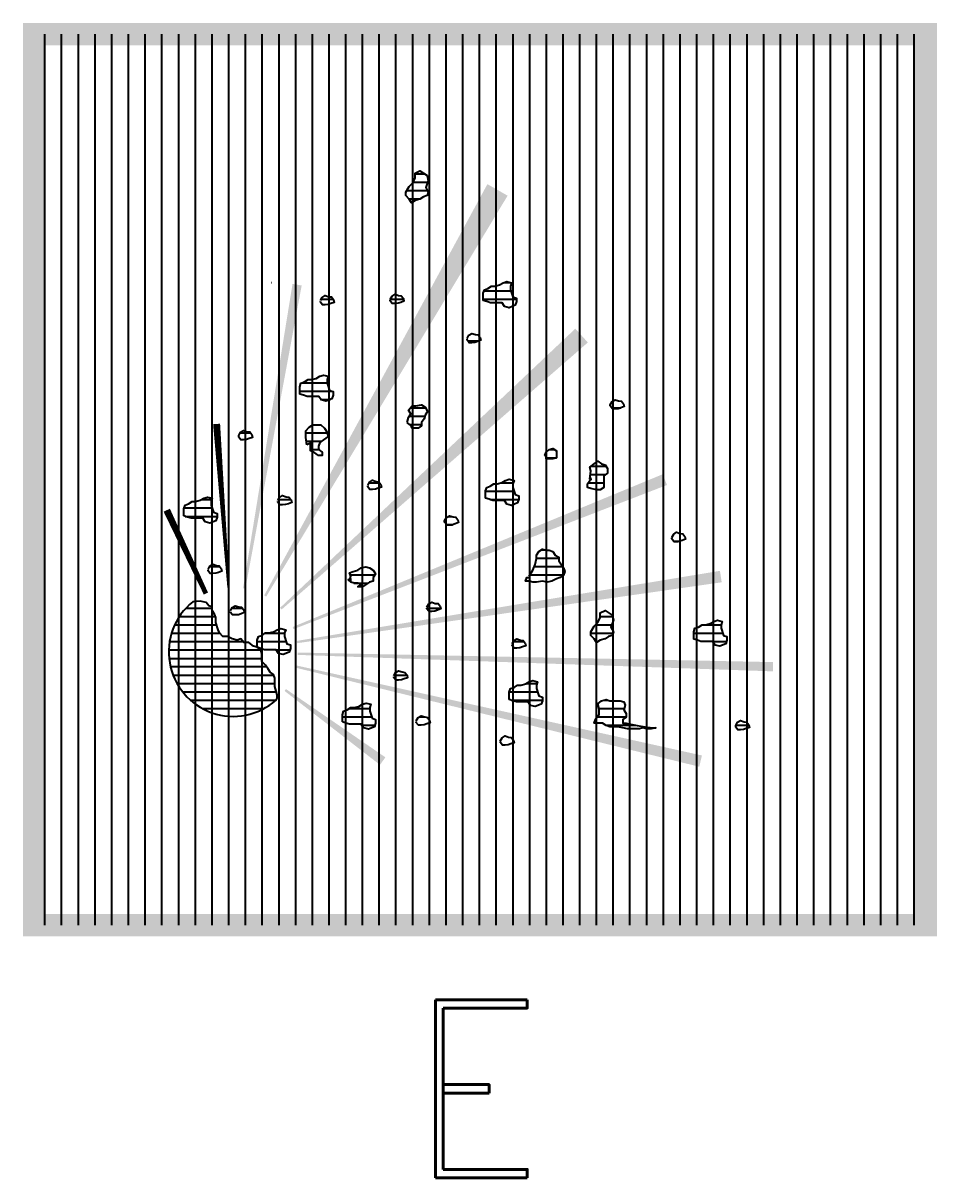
# Model space of a CAD drawing. Header units: millimetres. Extents: x -3 to 2253, y -3 to 1300.
# Drawn here: x 999.88 to 1010.13, y 797.16 to 810.13 of the extents above; entities that cross this region are included whole.
import ezdxf

# ---------------------------------------------------------------- set-up
doc = ezdxf.new("R2010")
doc.units = ezdxf.units.MM
for name, color, linetype in [('GEEL', 2, 'Continuous'), ('TXT', 7, 'Continuous'), ('VEILIG', 7, 'Continuous')]:
    doc.layers.add(name, color=color, linetype=linetype)
doc.styles.add('ROMAND', font='romand')

# ---------------------------------------------------------------- blocks, each defined once
blk = doc.blocks.new('*X549')
at = {"color": 0}
for p, q in [((-4.875, -4.999), (-4.875, 5.001)), ((-4.688, -4.999), (-4.688, 5.001)), ((-4.5, -4.999), (-4.5, 5.001)), ((-4.313, -4.999), (-4.313, 5.001)), ((-4.125, -4.999), (-4.125, 5.001)), ((-3.938, -4.999), (-3.938, 5.001)), ((-3.75, -4.999), (-3.75, 5.001)), ((-3.563, -4.999), (-3.563, 5.001)), ((-3.375, -4.999), (-3.375, 5.001)), ((-3.188, -4.999), (-3.188, 5.001)), ((-3, -4.999), (-3, 5.001)), ((-2.813, -4.999), (-2.813, 5.001)), ((-2.625, -4.999), (-2.625, 5.001)), ((-2.438, -4.999), (-2.438, 5.001)), ((-2.25, -4.999), (-2.25, 5.001)), ((-2.063, -4.999), (-2.063, 5.001)), ((-1.875, -4.999), (-1.875, 5.001)), ((-1.688, -4.999), (-1.688, 5.001)), ((-1.5, -4.999), (-1.5, 5.001)), ((-1.313, -4.999), (-1.313, 5.001)), ((-1.125, -4.999), (-1.125, 5.001)), ((-0.938, -4.999), (-0.938, 5.001)), ((-0.75, -4.999), (-0.75, 5.001)), ((-0.563, -4.999), (-0.563, 5.001)), ((-0.375, -4.999), (-0.375, 5.001)), ((-0.188, -4.999), (-0.188, 5.001)), ((0, -4.999), (0, 5.001)), ((0.187, -4.999), (0.187, 5.001)), ((0.375, -4.999), (0.375, 5.001)), ((0.562, -4.999), (0.562, 5.001)), ((0.75, -4.999), (0.75, 5.001)), ((0.937, -4.999), (0.937, 5.001)), ((1.125, -4.999), (1.125, 5.001)), ((1.312, -4.999), (1.312, 5.001)), ((1.5, -4.999), (1.5, 5.001)), ((1.687, -4.999), (1.687, 5.001)), ((1.875, -4.999), (1.875, 5.001)), ((2.062, -4.999), (2.062, 5.001)), ((2.25, -4.999), (2.25, 5.001)), ((2.437, -4.999), (2.437, 5.001)), ((2.625, -4.999), (2.625, 5.001)), ((2.812, -4.999), (2.812, 5.001)), ((3, -4.999), (3, 5.001)), ((3.187, -4.999), (3.187, 5.001)), ((3.375, -4.999), (3.375, 5.001)), ((3.562, -4.999), (3.562, 5.001)), ((3.75, -4.999), (3.75, 5.001)), ((3.937, -4.999), (3.937, 5.001)), ((4.125, -4.999), (4.125, 5.001)), ((4.312, -4.999), (4.312, 5.001)), ((4.5, -4.999), (4.5, 5.001)), ((4.687, -4.999), (4.687, 5.001)), ((4.875, -4.999), (4.875, 5.001))]:
    blk.add_line(p, q, dxfattribs=at)
blk = doc.blocks.new('A702')
at = {"layer": 'VEILIG'}
for p, q in [((-0.723, 3.434), (-0.617, 3.434)), ((-0.818, 3.246), (-0.584, 3.246)), ((-0.747, 3.34), (-0.582, 3.34)), ((-0.794, 3.153), (-0.664, 3.153)), ((-2.334, 2.215), (-2.332, 2.215)), ((0.276, 2.215), (0.345, 2.215)), ((0.049, 2.121), (0.35, 2.121)), ((-1.776, 2.028), (-1.642, 2.028)), ((-1.001, 2.028), (-0.853, 2.028)), ((0.04, 2.028), (0.413, 2.028)), ((0.326, 1.934), (0.336, 1.934)), ((-0.132, 1.559), (-0.004, 1.559)), ((-1.988, 1.09), (-1.986, 1.09)), ((-1.986, 1.09), (-1.711, 1.09)), ((-2.017, 0.996), (-1.663, 0.996)), ((-1.783, 0.903), (-1.674, 0.903)), ((-0.774, 0.809), (-0.605, 0.809)), ((1.479, 0.809), (1.585, 0.809)), ((-0.787, 0.715), (-0.613, 0.715)), ((-2.684, 0.528), (-2.569, 0.528)), ((-1.95, 0.528), (-1.709, 0.528)), ((-0.788, 0.621), (-0.65, 0.621)), ((-1.944, 0.434), (-1.771, 0.434)), ((-1.897, 0.34), (-1.806, 0.34)), ((-1.806, 0.34), (-1.791, 0.34)), ((0.785, 0.34), (0.84, 0.34)), ((0.745, 0.246), (0.862, 0.246)), ((1.251, 0.153), (1.417, 0.153)), ((1.243, 0.059), (1.412, 0.059)), ((-1.24, -0.035), (-1.119, -0.035)), ((0.067, -0.129), (0.387, -0.129)), ((0.237, -0.035), (0.376, -0.035)), ((1.215, -0.035), (1.393, -0.035)), ((-3.119, -0.222), (-3.004, -0.222)), ((-2.256, -0.222), (-2.117, -0.222)), ((0.115, -0.222), (0.439, -0.222)), ((-3.315, -0.316), (-3.001, -0.316)), ((-3.304, -0.41), (-2.945, -0.41)), ((-0.371, -0.504), (-0.303, -0.504)), ((-0.349, -0.41), (-0.318, -0.41)), ((2.178, -0.691), (2.233, -0.691)), ((0.637, -0.879), (0.889, -0.879)), ((0.693, -0.785), (0.727, -0.785)), ((-3.028, -0.972), (-2.916, -0.972)), ((0.614, -0.972), (0.932, -0.972)), ((-1.452, -1.066), (-1.174, -1.066)), ((-1.409, -1.16), (-1.253, -1.16)), ((0.567, -1.066), (0.944, -1.066)), ((-3.368, -1.535), (-2.963, -1.535)), ((-3.295, -1.441), (-2.999, -1.441)), ((-2.778, -1.441), (-2.661, -1.441)), ((-0.591, -1.441), (-0.438, -1.441)), ((1.353, -1.535), (1.491, -1.535)), ((-3.42, -1.629), (-2.949, -1.629)), ((1.299, -1.629), (1.483, -1.629)), ((2.493, -1.629), (2.708, -1.629)), ((-3.456, -1.722), (-2.915, -1.722)), ((-2.406, -1.722), (-2.189, -1.722)), ((1.249, -1.722), (1.495, -1.722)), ((2.402, -1.722), (2.727, -1.722)), ((-3.487, -1.91), (-2.454, -1.91)), ((-3.478, -1.816), (-2.652, -1.816)), ((-2.495, -1.816), (-2.17, -1.816)), ((-2.281, -1.91), (-2.127, -1.91)), ((0.379, -1.816), (0.5, -1.816)), ((1.306, -1.816), (1.328, -1.816)), ((2.615, -1.816), (2.77, -1.816)), ((-3.484, -2.004), (-2.441, -2.004)), ((-3.468, -2.097), (-2.39, -2.097)), ((-3.439, -2.191), (-2.308, -2.191)), ((-0.957, -2.191), (-0.814, -2.191)), ((-3.395, -2.285), (-2.296, -2.285)), ((0.526, -2.285), (0.645, -2.285)), ((-3.333, -2.379), (-2.281, -2.379)), ((0.334, -2.379), (0.649, -2.379)), ((-3.245, -2.472), (-2.283, -2.472)), ((-3.112, -2.566), (-2.416, -2.566)), ((-1.46, -2.566), (-1.233, -2.566)), ((0.354, -2.472), (0.705, -2.472)), ((1.339, -2.566), (1.623, -2.566)), ((1.393, -2.472), (1.441, -2.472)), ((-1.539, -2.66), (-1.212, -2.66)), ((-0.675, -2.66), (-0.623, -2.66)), ((1.32, -2.66), (1.645, -2.66)), ((-1.321, -2.754), (-1.174, -2.754)), ((1.413, -2.754), (1.748, -2.754)), ((2.876, -2.754), (3.022, -2.754))]:
    blk.add_line(p, q, dxfattribs=at)
at = {"layer": 'VEILIG', "const_width": 0.25}
blk.add_lwpolyline([(-4.995, -4.999), (5.005, -4.999), (5.005, 5.001), (-4.995, 5.001)], close=True, dxfattribs=at)
at = {"layer": 'VEILIG'}
for points in [[(-2.405, -1.304, 0.0261, 0.261, 0), (0.201, 3.254, 0.0522, 0.0522, 0)], [(-2.64, -1.219, 0.0261, 0.104, 0), (-2.047, 2.19, 0.0522, 0.0522, 0)], [(-2.229, -1.446, 0.0261, 0.209, 0), (1.144, 1.619, 0.0522, 0.0522, 0)], [(-2.816, -1.211, 0.0261, 0.0783, 0), (-2.95, 0.627, 0.0261, 0.0261, 0)], [(-2.092, -1.664, 0.0261, 0.13, 0), (2.078, 0.002, 0.0783, 0.0783, 0)], [(-3.07, -1.277, 0.0522, 0.0783, 0), (-3.509, -0.341, 0.0522, 0.0522, 0)], [(-2.049, -1.821, 0.0261, 0.13, 0), (2.706, -1.086, 0.0522, 0.0522, 0)], [(-2.041, -1.952, 0.0261, 0.104, 0), (3.291, -2.098, 0.0522, 0.0522, 0)], [(-2.06, -2.096, 0.0261, 0.13, 0), (2.479, -3.157, 0.0522, 0.0522, 0)], [(-2.18, -2.359, 0.0261, 0.104, 0), (-1.087, -3.157, 0.0522, 0.0522, 0)]]:
    blk.add_lwpolyline(points, format="xyseb", dxfattribs=at)
for points in [[(-0.827, 3.19), (-0.827, 3.23), (-0.79, 3.294), (-0.75, 3.334), (-0.723, 3.388), (-0.723, 3.442), (-0.669, 3.469), (-0.589, 3.415), (-0.575, 3.361), (-0.602, 3.28), (-0.575, 3.23), (-0.589, 3.19), (-0.629, 3.176), (-0.669, 3.149), (-0.723, 3.136), (-0.763, 3.109), (-0.79, 3.149)], [(0.04, 2.013), (0.04, 2.094), (0.054, 2.134), (0.094, 2.148), (0.134, 2.175), (0.171, 2.175), (0.225, 2.188), (0.265, 2.212), (0.306, 2.225), (0.359, 2.212), (0.346, 2.175), (0.346, 2.134), (0.373, 2.054), (0.413, 2.04), (0.413, 2), (0.4, 1.959), (0.332, 1.932), (0.279, 1.946), (0.252, 1.986), (0.121, 1.986), (0.08, 2)], [(-2.017, 0.963), (-2.017, 1.044), (-2.004, 1.084), (-1.963, 1.098), (-1.923, 1.125), (-1.886, 1.125), (-1.832, 1.138), (-1.792, 1.162), (-1.751, 1.175), (-1.698, 1.162), (-1.711, 1.125), (-1.711, 1.084), (-1.684, 1.004), (-1.644, 0.99), (-1.644, 0.95), (-1.657, 0.91), (-1.725, 0.883), (-1.778, 0.896), (-1.805, 0.936), (-1.936, 0.936), (-1.977, 0.95)], [(-0.811, 0.645), (-0.798, 0.699), (-0.771, 0.739), (-0.798, 0.78), (-0.757, 0.83), (-0.717, 0.83), (-0.65, 0.843), (-0.61, 0.817), (-0.583, 0.766), (-0.61, 0.726), (-0.623, 0.685), (-0.65, 0.645), (-0.65, 0.605), (-0.69, 0.578), (-0.757, 0.578), (-0.771, 0.618), (-0.784, 0.618)], [(1.466, 0.842), (1.487, 0.879), (1.52, 0.899), (1.56, 0.886), (1.591, 0.882), (1.614, 0.852), (1.621, 0.822), (1.584, 0.808), (1.554, 0.798), (1.52, 0.795), (1.49, 0.795), (1.463, 0.829), (1.466, 0.832)], [(-2.701, 0.497), (-2.681, 0.534), (-2.647, 0.554), (-2.607, 0.54), (-2.577, 0.537), (-2.553, 0.507), (-2.546, 0.476), (-2.583, 0.463), (-2.614, 0.453), (-2.647, 0.45), (-2.677, 0.45), (-2.704, 0.483), (-2.701, 0.486)], [(-1.937, 0.393), (-1.95, 0.474), (-1.95, 0.551), (-1.91, 0.591), (-1.87, 0.618), (-1.779, 0.618), (-1.739, 0.578), (-1.712, 0.537), (-1.698, 0.487), (-1.752, 0.447), (-1.792, 0.42), (-1.806, 0.379), (-1.806, 0.339), (-1.766, 0.312), (-1.766, 0.272), (-1.806, 0.272), (-1.86, 0.312), (-1.897, 0.326), (-1.897, 0.406), (-1.883, 0.42)], [(0.731, 0.272), (0.745, 0.312), (0.782, 0.339), (0.822, 0.352), (0.862, 0.326), (0.862, 0.245), (0.822, 0.235), (0.745, 0.235), (0.745, 0.258)], [(1.235, 0.006), (1.249, 0.1), (1.235, 0.141), (1.286, 0.181), (1.326, 0.208), (1.366, 0.181), (1.407, 0.168), (1.434, 0.127), (1.434, 0.073), (1.393, 0.046), (1.393, -0.085), (1.353, -0.112), (1.313, -0.112), (1.249, -0.098), (1.209, -0.085), (1.209, -0.044), (1.235, -0.007), (1.253, 0.004), (1.249, 0.02)], [(0.067, -0.206), (0.067, -0.125), (0.08, -0.085), (0.12, -0.072), (0.161, -0.045), (0.198, -0.045), (0.252, -0.031), (0.292, -0.008), (0.332, 0.006), (0.386, -0.008), (0.372, -0.045), (0.372, -0.085), (0.399, -0.166), (0.44, -0.179), (0.44, -0.219), (0.426, -0.26), (0.359, -0.287), (0.305, -0.273), (0.278, -0.233), (0.147, -0.233), (0.107, -0.219)], [(-3.318, -0.405), (-3.318, -0.325), (-3.304, -0.284), (-3.264, -0.271), (-3.223, -0.244), (-3.187, -0.244), (-3.133, -0.23), (-3.092, -0.207), (-3.052, -0.193), (-2.998, -0.207), (-3.012, -0.244), (-3.012, -0.284), (-2.985, -0.365), (-2.945, -0.378), (-2.945, -0.419), (-2.958, -0.459), (-3.025, -0.486), (-3.079, -0.473), (-3.106, -0.432), (-3.237, -0.432), (-3.277, -0.419)], [(-0.392, -0.46), (-0.372, -0.423), (-0.338, -0.403), (-0.298, -0.416), (-0.267, -0.42), (-0.244, -0.45), (-0.237, -0.48), (-0.274, -0.494), (-0.304, -0.504), (-0.338, -0.507), (-0.368, -0.507), (-0.395, -0.474), (-0.392, -0.47)], [(-1.46, -1.137), (-1.446, -1.083), (-1.46, -1.043), (-1.419, -1.03), (-1.366, -1.016), (-1.329, -0.989), (-1.275, -0.976), (-1.235, -0.989), (-1.194, -1.016), (-1.167, -1.056), (-1.194, -1.097), (-1.194, -1.137), (-1.235, -1.147), (-1.315, -1.201), (-1.366, -1.201), (-1.329, -1.174), (-1.366, -1.161), (-1.406, -1.161), (-1.446, -1.147), (-1.446, -1.11), (-1.473, -1.124)], [(1.249, -1.746), (1.249, -1.705), (1.286, -1.642), (1.326, -1.601), (1.353, -1.547), (1.353, -1.494), (1.407, -1.467), (1.487, -1.521), (1.501, -1.574), (1.474, -1.655), (1.501, -1.705), (1.487, -1.746), (1.447, -1.759), (1.407, -1.786), (1.353, -1.8), (1.313, -1.827), (1.286, -1.786)], [(-2.495, -1.88), (-2.495, -1.8), (-2.481, -1.759), (-2.441, -1.746), (-2.401, -1.719), (-2.364, -1.719), (-2.31, -1.705), (-2.27, -1.682), (-2.229, -1.669), (-2.175, -1.682), (-2.189, -1.719), (-2.189, -1.759), (-2.162, -1.84), (-2.122, -1.853), (-2.122, -1.894), (-2.135, -1.934), (-2.202, -1.961), (-2.256, -1.948), (-2.283, -1.907), (-2.414, -1.907), (-2.454, -1.894)], [(2.402, -1.787), (2.402, -1.707), (2.416, -1.666), (2.456, -1.653), (2.497, -1.626), (2.534, -1.626), (2.587, -1.612), (2.628, -1.589), (2.668, -1.575), (2.722, -1.589), (2.708, -1.626), (2.708, -1.666), (2.735, -1.747), (2.775, -1.76), (2.775, -1.801), (2.762, -1.841), (2.695, -1.868), (2.641, -1.855), (2.614, -1.814), (2.483, -1.814), (2.443, -1.801)], [(0.332, -2.465), (0.332, -2.384), (0.346, -2.344), (0.386, -2.331), (0.426, -2.304), (0.463, -2.304), (0.517, -2.29), (0.557, -2.267), (0.598, -2.253), (0.651, -2.267), (0.638, -2.304), (0.638, -2.344), (0.665, -2.425), (0.705, -2.438), (0.705, -2.479), (0.692, -2.519), (0.624, -2.546), (0.571, -2.532), (0.544, -2.492), (0.413, -2.492), (0.372, -2.479)], [(-1.539, -2.718), (-1.539, -2.637), (-1.526, -2.596), (-1.485, -2.583), (-1.445, -2.556), (-1.408, -2.556), (-1.354, -2.543), (-1.314, -2.519), (-1.274, -2.506), (-1.22, -2.519), (-1.233, -2.556), (-1.233, -2.596), (-1.206, -2.677), (-1.166, -2.691), (-1.166, -2.731), (-1.18, -2.771), (-1.247, -2.798), (-1.301, -2.785), (-1.327, -2.744), (-1.459, -2.744), (-1.499, -2.731)], [(1.34, -2.61), (1.34, -2.57), (1.326, -2.516), (1.366, -2.479), (1.42, -2.465), (1.461, -2.479), (1.578, -2.479), (1.618, -2.492), (1.632, -2.529), (1.618, -2.583), (1.645, -2.624), (1.645, -2.664), (1.605, -2.691), (1.605, -2.731), (1.645, -2.731), (1.713, -2.745), (1.766, -2.758), (1.857, -2.771), (1.938, -2.785), (1.978, -2.785), (1.924, -2.795), (1.871, -2.795), (1.83, -2.785), (1.793, -2.795), (1.659, -2.795), (1.605, -2.785), (1.551, -2.771), (1.461, -2.771), (1.42, -2.758), (1.38, -2.731), (1.286, -2.731), (1.299, -2.691), (1.326, -2.65), (1.34, -2.637)], [(2.873, -2.759), (2.893, -2.722), (2.927, -2.702), (2.967, -2.715), (2.997, -2.719), (3.021, -2.749), (3.028, -2.779), (2.991, -2.793), (2.961, -2.803), (2.927, -2.806), (2.897, -2.806), (2.87, -2.773), (2.873, -2.769)]]:
    blk.add_lwpolyline(points, close=True, dxfattribs=at)
for points in [[(-1.002, 2.025), (-0.982, 2.062), (-0.948, 2.082), (-0.908, 2.068), (-0.878, 2.065), (-0.854, 2.035), (-0.848, 2.005), (-0.885, 1.991), (-0.915, 1.981), (-0.948, 1.978), (-0.979, 1.978), (-1.006, 2.011), (-1.002, 2.015)], [(-1.785, 2.011), (-1.765, 2.048), (-1.731, 2.069), (-1.691, 2.055), (-1.661, 2.052), (-1.637, 2.022), (-1.631, 1.991), (-1.668, 1.978), (-1.698, 1.968), (-1.731, 1.964), (-1.762, 1.964), (-1.789, 1.998), (-1.785, 2.001)], [(-0.14, 1.586), (-0.119, 1.623), (-0.086, 1.643), (-0.045, 1.63), (-0.015, 1.627), (0.008, 1.596), (0.015, 1.566), (-0.022, 1.553), (-0.052, 1.543), (-0.086, 1.539), (-0.116, 1.539), (-0.143, 1.573), (-0.14, 1.576)], [(-1.254, -0.062), (-1.234, -0.025), (-1.201, -0.004), (-1.16, -0.018), (-1.13, -0.021), (-1.106, -0.051), (-1.1, -0.082), (-1.137, -0.095), (-1.167, -0.105), (-1.201, -0.109), (-1.231, -0.109), (-1.258, -0.075), (-1.254, -0.072)], [(-2.263, -0.234), (-2.243, -0.197), (-2.209, -0.177), (-2.169, -0.191), (-2.139, -0.194), (-2.115, -0.224), (-2.108, -0.254), (-2.145, -0.268), (-2.176, -0.278), (-2.209, -0.281), (-2.239, -0.281), (-2.266, -0.248), (-2.263, -0.244)], [(2.156, -0.646), (2.177, -0.609), (2.21, -0.589), (2.251, -0.603), (2.281, -0.606), (2.304, -0.636), (2.311, -0.666), (2.274, -0.68), (2.244, -0.69), (2.21, -0.693), (2.18, -0.693), (2.153, -0.66), (2.156, -0.656)], [(0.557, -1.083), (0.597, -1.016), (0.624, -0.949), (0.637, -0.882), (0.637, -0.845), (0.664, -0.804), (0.704, -0.777), (0.745, -0.791), (0.782, -0.791), (0.822, -0.804), (0.849, -0.845), (0.889, -0.868), (0.889, -0.909), (0.943, -0.989), (0.956, -1.03), (0.943, -1.07), (0.903, -1.097), (0.862, -1.11), (0.809, -1.137), (0.758, -1.147), (0.704, -1.137), (0.637, -1.147), (0.597, -1.147), (0.557, -1.137), (0.516, -1.137), (0.53, -1.097), (0.557, -1.097)], [(-3.046, -1.005), (-3.026, -0.968), (-2.992, -0.948), (-2.952, -0.961), (-2.922, -0.965), (-2.898, -0.995), (-2.891, -1.025), (-2.928, -1.039), (-2.959, -1.049), (-2.992, -1.052), (-3.022, -1.052), (-3.049, -1.018), (-3.046, -1.015)], [(-2.794, -1.47), (-2.774, -1.433), (-2.74, -1.413), (-2.7, -1.426), (-2.669, -1.43), (-2.646, -1.46), (-2.639, -1.49), (-2.676, -1.504), (-2.706, -1.514), (-2.74, -1.517), (-2.77, -1.517), (-2.797, -1.484), (-2.794, -1.48)], [(-0.591, -1.43), (-0.571, -1.393), (-0.537, -1.373), (-0.497, -1.387), (-0.466, -1.39), (-0.443, -1.42), (-0.436, -1.45), (-0.473, -1.464), (-0.503, -1.474), (-0.537, -1.477), (-0.567, -1.477), (-0.594, -1.444), (-0.591, -1.44)], [(0.365, -1.842), (0.385, -1.805), (0.419, -1.785), (0.459, -1.798), (0.489, -1.802), (0.513, -1.832), (0.519, -1.862), (0.482, -1.876), (0.452, -1.886), (0.419, -1.889), (0.388, -1.889), (0.361, -1.856), (0.365, -1.852)], [(-0.962, -2.201), (-0.942, -2.164), (-0.909, -2.144), (-0.868, -2.157), (-0.838, -2.161), (-0.814, -2.191), (-0.808, -2.221), (-0.845, -2.235), (-0.875, -2.245), (-0.909, -2.248), (-0.939, -2.248), (-0.966, -2.214), (-0.962, -2.211)], [(-0.71, -2.706), (-0.69, -2.669), (-0.656, -2.649), (-0.616, -2.662), (-0.586, -2.666), (-0.562, -2.696), (-0.556, -2.726), (-0.593, -2.74), (-0.623, -2.75), (-0.656, -2.753), (-0.687, -2.753), (-0.714, -2.719), (-0.71, -2.716)], [(0.232, -2.932), (0.252, -2.895), (0.286, -2.875), (0.326, -2.888), (0.356, -2.891), (0.38, -2.922), (0.387, -2.952), (0.35, -2.965), (0.319, -2.976), (0.286, -2.979), (0.256, -2.979), (0.229, -2.945), (0.232, -2.942)]]:
    blk.add_lwpolyline(points, dxfattribs=at)
blk.add_lwpolyline([(-3.218, -1.369, 1.023856), (-2.283, -2.472), (-2.27, -2.452), (-2.27, -2.412), (-2.283, -2.371), (-2.296, -2.318), (-2.296, -2.227), (-2.31, -2.186), (-2.35, -2.159), (-2.377, -2.119), (-2.401, -2.079), (-2.441, -2.038), (-2.441, -1.948), (-2.454, -1.907), (-2.495, -1.88), (-2.535, -1.867), (-2.589, -1.827), (-2.643, -1.827), (-2.68, -1.786), (-2.72, -1.8), (-2.774, -1.786), (-2.827, -1.759), (-2.881, -1.759), (-2.918, -1.719), (-2.932, -1.682), (-2.958, -1.601), (-2.958, -1.547), (-2.972, -1.507), (-2.999, -1.467), (-2.999, -1.426), (-3.039, -1.416), (-3.066, -1.376), (-3.133, -1.362)], format="xyb", close=True, dxfattribs=at)
at = {"layer": 'GEEL'}
blk.add_blockref('*X549', (0, 0), dxfattribs=at)
at = {"layer": 'TXT', "style": 'ROMAND'}
blk.add_text('E', height=2, dxfattribs=at).set_placement((-0.836, -7.835))

msp = doc.modelspace()

# ---------------------------------------------------------------- block references
msp.add_blockref('A702', (1005, 805))

doc.saveas('drawing.dxf')
